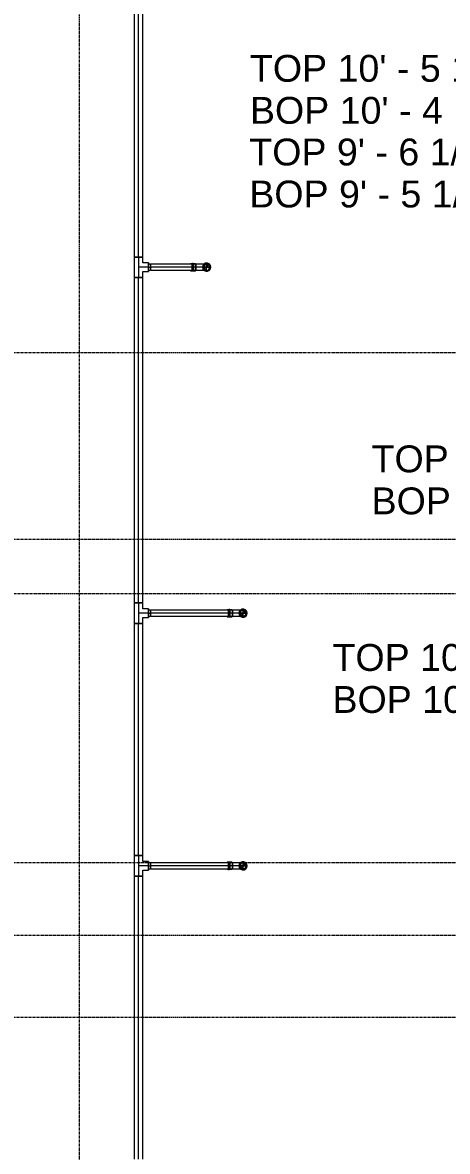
# Model space of a CAD drawing. Header units: inches. Extents: x -3679 to 241, y -496 to 1784.
# Drawn here: x -800.4 to -707.1, y 429.5 to 677.5 of the extents above; entities that cross this region are included whole.
import ezdxf

# ---------------------------------------------------------------- set-up
doc = ezdxf.new("R2010")
doc.units = ezdxf.units.IN
doc.header["$MEASUREMENT"] = 0
doc.linetypes.add('Grid Line', pattern=[0.875, 0.5, -0.125, 0.125, -0.125])
for name, color, linetype, lineweight in [('G-ANNO-DIMS', 111, 'Continuous', 9), ('P-PIPE', 3, 'Continuous', 9), ('P-PIPE-CNTR', 3, 'Continuous', 9), ('S-GRID', 1, 'Continuous', 9)]:
    doc.layers.add(name, color=color, linetype=linetype, lineweight=lineweight)
doc.styles.add('Arial_1', font='arial.ttf', dxfattribs={"height": 5.901198})

# ---------------------------------------------------------------- blocks, each defined once
blk = doc.blocks.new('Victaulic-VicPress316-Elbow 90-45deg Style P568_P571 - Standard-523083-MAIN LEVEL')
at = {"layer": 'P-PIPE'}
for p, q in [((-436.17, 302.52), (-436.17, 302.18)), ((-436.17, 301.89), (-436.17, 301.44)), ((-436.06, 302.52), (-436.06, 301.22)), ((-436.06, 301.33), (-436.06, 300.39)), ((-436.06, 301.33), (-435.41, 301.33)), ((-435.41, 301.33), (-436.06, 301.33)), ((-435.41, 302.52), (-435.41, 302.52)), ((-435.41, 302.52), (-435.41, 302.52)), ((-435.41, 302.52), (-435.41, 302.52)), ((-435.41, 302.52), (-435.41, 302.52)), ((-435.41, 302.18), (-435.41, 302.18)), ((-435.41, 302.18), (-435.41, 302.18)), ((-435.41, 301.89), (-435.41, 301.89)), ((-435.41, 301.89), (-435.41, 301.89)), ((-435.41, 301.33), (-434.75, 301.33)), ((-434.75, 301.33), (-435.41, 301.33)), ((-435.41, 300.39), (-435.41, 301.33)), ((-435.41, 301.22), (-435.41, 301.22)), ((-435.41, 301.22), (-435.41, 301.22)), ((-435.41, 299), (-435.41, 300.39)), ((-434.75, 301.22), (-434.75, 302.52)), ((-434.75, 300.39), (-434.75, 301.33)), ((-434.64, 302.18), (-434.64, 302.52)), ((-434.64, 301.44), (-434.64, 301.89)), ((-435.41, 299), (-435.41, 299))]:
    blk.add_line(p, q, dxfattribs=at)
at = {"layer": 'P-PIPE', "flags": 128}
for points in [[(-436.17, 301.89), (-436.29, 301.96), (-436.3, 302.1), (-436.19, 302.18), (-436.17, 302.18)], [(-436.17, 302.18), (-436.08, 302.18), (-435.83, 302.18), (-435.47, 302.18), (-435.41, 302.18)], [(-435.41, 302.18), (-435.77, 302.18), (-436.05, 302.18), (-436.17, 302.18), (-436.17, 302.18)], [(-436.17, 301.89), (-436.08, 301.89), (-435.83, 301.89), (-435.47, 301.89), (-435.41, 301.89)], [(-435.41, 301.89), (-435.77, 301.89), (-436.05, 301.89), (-436.17, 301.89), (-436.17, 301.89)], [(-436.06, 301.22), (-436.17, 301.41), (-436.17, 301.44)], [(-436.06, 300.39), (-436.06, 299.89), (-436.06, 299.46), (-436.06, 299.15), (-436.06, 299.01), (-436.06, 299)], [(-434.64, 302.18), (-434.73, 302.18), (-434.98, 302.18), (-435.34, 302.18), (-435.41, 302.18)], [(-435.41, 302.18), (-435.04, 302.18), (-434.76, 302.18), (-434.64, 302.18), (-434.64, 302.18)], [(-434.64, 301.89), (-434.73, 301.89), (-434.98, 301.89), (-435.34, 301.89), (-435.41, 301.89)], [(-435.41, 301.89), (-435.04, 301.89), (-434.76, 301.89), (-434.64, 301.89), (-434.64, 301.89)], [(-434.64, 301.44), (-434.73, 301.24), (-434.75, 301.22)], [(-434.75, 299), (-434.75, 299.09), (-434.75, 299.36), (-434.75, 299.76), (-434.75, 300.25), (-434.75, 300.39)], [(-434.64, 302.18), (-434.52, 302.11), (-434.51, 301.98), (-434.62, 301.89), (-434.64, 301.89)], [(-435.41, 299.91), (-435.8, 299.82), (-436.12, 299.56), (-436.3, 299.19), (-436.29, 298.78), (-436.1, 298.42), (-435.78, 298.17), (-435.41, 298.09)], [(-435.41, 299.77), (-435.77, 299.67), (-436.05, 299.42), (-436.17, 299.07), (-436.11, 298.7), (-435.88, 298.4), (-435.54, 298.25), (-435.41, 298.23)], [(-435.41, 298.09), (-435.01, 298.18), (-434.69, 298.44), (-434.51, 298.81), (-434.52, 299.22), (-434.71, 299.58), (-435.03, 299.83), (-435.41, 299.91)], [(-435.41, 298.23), (-435.04, 298.33), (-434.76, 298.58), (-434.64, 298.93), (-434.7, 299.3), (-434.93, 299.6), (-435.27, 299.75), (-435.41, 299.77)]]:
    blk.add_lwpolyline(points, dxfattribs=at)
at = {"layer": 'P-PIPE'}
for radius, start, end in [(0.767, 90, 270), (0.767, 90, 270), (0.767, 90, 270), (0.657, 90, 270), (0.657, 90, 270), (0.657, 90, 180), (0.657, 180, 270), (0.767, 270, 90), (0.767, 270, 90), (0.767, 270, 90), (0.658, 270, 90), (0.658, 270, 90), (0.658, 0, 90), (0.658, 270, 0)]:
    blk.add_arc((-435.41, 299), radius, start, end, dxfattribs=at)

msp = doc.modelspace()

# ---------------------------------------------------------------- linework, layer by layer
at = {"layer": 'P-PIPE'}
for p, q in [((-775.93, 713.82), (-775.93, 625.99)), ((-774.03, 625.99), (-774.03, 713.82)), ((-774.03, 625.99), (-775.93, 625.99)), ((-775.93, 625.99), (-775.93, 621.5)), ((-774.03, 625.99), (-775.93, 625.99)), ((-775.93, 625.99), (-774.03, 625.99)), ((-774.03, 624.69), (-774.03, 625.99)), ((-772.74, 624.69), (-774.03, 624.69)), ((-774.03, 621.5), (-774.03, 622.79)), ((-774.03, 622.79), (-772.74, 622.79)), ((-772.74, 624.69), (-772.74, 622.79)), ((-772.74, 622.79), (-772.74, 624.69)), ((-772.33, 624.31), (-772.74, 624.56)), ((-772.74, 622.93), (-772.33, 623.18)), ((-762.33, 624.4), (-772.33, 624.4)), ((-772.33, 624.4), (-772.33, 623.09)), ((-772.33, 623.09), (-762.33, 623.09)), ((-762.33, 624.4), (-762.33, 623.09)), ((-774.03, 621.5), (-775.93, 621.5)), ((-775.93, 621.5), (-774.03, 621.5)), ((-775.93, 621.5), (-775.93, 549.99)), ((-774.03, 621.5), (-775.93, 621.5)), ((-774.03, 549.99), (-774.03, 621.5)), ((-775.93, 549.99), (-775.93, 545.5)), ((-774.03, 549.99), (-775.93, 549.99)), ((-775.93, 549.99), (-774.03, 549.99)), ((-774.03, 549.99), (-775.93, 549.99)), ((-774.03, 548.69), (-774.03, 549.99)), ((-772.74, 548.69), (-774.03, 548.69)), ((-772.74, 548.69), (-772.74, 546.79)), ((-772.74, 546.79), (-772.74, 548.69)), ((-772.33, 548.31), (-772.74, 548.56)), ((-754.33, 548.4), (-772.33, 548.4)), ((-772.33, 548.4), (-772.33, 547.09)), ((-754.33, 548.4), (-754.33, 547.09)), ((-774.03, 545.5), (-774.03, 546.79)), ((-774.03, 546.79), (-772.74, 546.79)), ((-772.74, 546.93), (-772.33, 547.18)), ((-772.33, 547.09), (-754.33, 547.09)), ((-774.03, 545.5), (-775.93, 545.5)), ((-775.93, 545.5), (-774.03, 545.5)), ((-775.93, 545.5), (-775.93, 494.49)), ((-774.03, 545.5), (-775.93, 545.5)), ((-774.03, 494.49), (-774.03, 545.5)), ((-775.93, 494.49), (-775.93, 490)), ((-774.03, 494.49), (-775.93, 494.49)), ((-775.93, 494.49), (-774.03, 494.49)), ((-774.03, 494.49), (-775.93, 494.49)), ((-774.03, 493.19), (-774.03, 494.49)), ((-772.74, 493.19), (-774.03, 493.19)), ((-774.03, 490), (-774.03, 491.29)), ((-774.03, 491.29), (-772.74, 491.29)), ((-772.74, 493.19), (-772.74, 491.29)), ((-772.74, 491.29), (-772.74, 493.19)), ((-772.33, 492.81), (-772.74, 493.06)), ((-772.74, 491.43), (-772.33, 491.68)), ((-754.33, 492.9), (-772.33, 492.9)), ((-772.33, 492.9), (-772.33, 491.59)), ((-772.33, 491.59), (-754.33, 491.59)), ((-754.33, 492.9), (-754.33, 491.59)), ((-774.03, 490), (-775.93, 490)), ((-775.93, 490), (-774.03, 490)), ((-775.93, 490), (-775.93, 427.81)), ((-774.03, 490), (-775.93, 490)), ((-774.03, 427.81), (-774.03, 490))]:
    msp.add_line(p, q, dxfattribs=at)
for centre, radius, start, end in [((-760, 623.74), 0.658, 0, 180), ((-760, 623.74), 0.657, 180, 0), ((-760, 623.41), 0.329, 90, 270), ((-760, 624.07), 0.329, 270, 90), ((-752, 547.74), 0.658, 0, 180), ((-752, 548.07), 0.329, 270, 90), ((-752, 547.74), 0.658, 180, 0), ((-752, 547.41), 0.329, 90, 270), ((-752, 492.24), 0.658, 0, 180), ((-752, 492.24), 0.657, 180, 0), ((-752, 491.91), 0.329, 90, 270), ((-752, 492.57), 0.329, 270, 90)]:
    msp.add_arc(centre, radius, start, end, dxfattribs=at)
at = {"layer": 'P-PIPE-CNTR'}
for p, q in [((-774.98, 625.99), (-774.98, 713.82)), ((-774.98, 625.99), (-774.98, 713.82)), ((-774.98, 625.99), (-774.98, 621.5)), ((-772.74, 623.74), (-774.98, 623.74)), ((-772.74, 623.74), (-772.33, 623.74)), ((-762.33, 623.74), (-772.33, 623.74)), ((-762.33, 623.74), (-772.33, 623.74)), ((-761.39, 623.74), (-763.52, 623.74)), ((-761.39, 623.74), (-762.33, 623.74)), ((-760, 623.74), (-761.39, 623.74)), ((-761, 623.74), (-759, 623.74)), ((-760, 622.74), (-760, 624.74)), ((-774.98, 549.99), (-774.98, 621.5)), ((-774.98, 549.99), (-774.98, 621.5)), ((-774.98, 549.99), (-774.98, 545.5)), ((-752, 546.74), (-752, 548.74)), ((-772.74, 547.74), (-774.98, 547.74)), ((-772.74, 547.74), (-772.33, 547.74)), ((-754.33, 547.74), (-772.33, 547.74)), ((-754.33, 547.74), (-772.33, 547.74)), ((-753.39, 547.74), (-755.52, 547.74)), ((-753.39, 547.74), (-754.33, 547.74)), ((-752, 547.74), (-753.39, 547.74)), ((-753, 547.74), (-751, 547.74)), ((-774.98, 494.49), (-774.98, 545.5)), ((-774.98, 494.49), (-774.98, 545.5)), ((-774.98, 494.49), (-774.98, 490)), ((-772.74, 492.24), (-774.98, 492.24)), ((-772.74, 492.24), (-772.33, 492.24)), ((-754.33, 492.24), (-772.33, 492.24)), ((-754.33, 492.24), (-772.33, 492.24)), ((-753.39, 492.24), (-755.52, 492.24)), ((-753.39, 492.24), (-754.33, 492.24)), ((-752, 492.24), (-753.39, 492.24)), ((-753, 492.24), (-751, 492.24)), ((-752, 491.24), (-752, 493.24)), ((-774.98, 427.81), (-774.98, 490)), ((-774.98, 427.81), (-774.98, 490))]:
    msp.add_line(p, q, dxfattribs=at)
at = {"layer": 'S-GRID', "linetype": 'Grid Line'}
for p, q in [((-788, 1771.74), (-788, -484.26)), ((-3666.39, 605), (228, 605)), ((-3666.39, 564), (228, 564)), ((228, 552), (-3666.39, 552)), ((-3666.39, 493), (228, 493)), ((-3666.39, 477), (228, 477)), ((-3666.39, 459), (228, 459))]:
    msp.add_line(p, q, dxfattribs=at)

# ---------------------------------------------------------------- block references
at = {"layer": 'P-PIPE', "rotation": 90}
for p in [(-461, 1059.15), (-453, 983.15), (-453, 927.65)]:
    msp.add_blockref('Victaulic-VicPress316-Elbow 90-45deg Style P568_P571 - Standard-523083-MAIN LEVEL', p, dxfattribs=at)

# ---------------------------------------------------------------- texts
at = {"layer": 'G-ANNO-DIMS', "char_height": 5.9012, "attachment_point": 1, "line_spacing_factor": 0.938532, "style": 'Arial_1', "bg_fill": 3, "box_fill_scale": 1.25, "bg_fill_color": 0, "bg_fill_transparency": 0}
for s, insert, width in [('TOP 10\' - 5 1/2"\\PBOP 10\' - 4 1/2"', (-750.49, 670.4), 70.344), ('TOP 9\' - 10"\\PBOP 9\' - 8"', (-723.79, 584.6), 53.352), ('TOP 10\' - 7 1/2"\\PBOP 10\' - 6 1/2"', (-732.37, 540.97), 70.344)]:
    msp.add_mtext(s, dxfattribs=dict(at, insert=insert, width=width))

# ---------------------------------------------------------------- next in the draw order: texts
at = {"layer": 'G-ANNO-DIMS', "insert": (-750.63, 652.02), "char_height": 5.9012, "width": 64.872, "attachment_point": 1, "line_spacing_factor": 0.938532, "style": 'Arial_1', "bg_fill": 3, "box_fill_scale": 1.25, "bg_fill_color": 0, "bg_fill_transparency": 0}
msp.add_mtext('TOP 9\' - 6 1/2"\\PBOP 9\' - 5 1/2"', dxfattribs=at)

doc.saveas('drawing.dxf')
